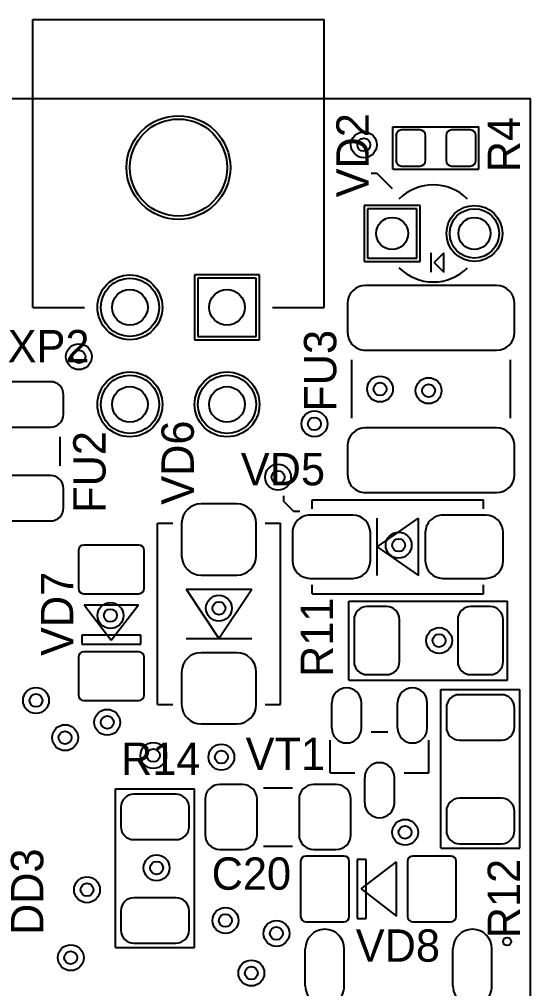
# Model space of a CAD drawing. Header units: millimetres. Extents: x 50.8 to 111.8, y 76.2 to 121.7.
# Drawn here: x 96.01 to 111.8, y 91.69 to 121.65 of the extents above; entities that cross this region are included whole.
import ezdxf

# ---------------------------------------------------------------- set-up
doc = ezdxf.new("R2010")
doc.units = ezdxf.units.MM
for name, color, linetype in [('KeepOutLayer', 6, 'Continuous'), ('MultiLayer', 9, 'Continuous'), ('TopOverlay', 2, 'Continuous'), ('TopSolder', 216, 'Continuous')]:
    doc.layers.add(name, color=color, linetype=linetype)

# ---------------------------------------------------------------- blocks, each defined once
blk = doc.blocks.new('CC1206_MIDI_28')
at = {"layer": 'TopOverlay'}
for p, q in [((1, 0.9), (1.9, 0.9)), ((1, -0.9), (1.9, -0.9))]:
    blk.add_line(p, q, dxfattribs=at)
at = {"layer": 'TopSolder'}
for p, q in [((0.35, 1.002), (-0.35, 1.002)), ((3.25, 1.002), (2.55, 1.002)), ((-0.802, 0.55), (-0.802, -0.55)), ((0.802, -0.55), (0.802, 0.55)), ((2.098, 0.55), (2.098, -0.55)), ((3.702, -0.55), (3.702, 0.55)), ((-0.35, -1.002), (0.35, -1.002)), ((2.55, -1.002), (3.25, -1.002))]:
    blk.add_line(p, q, dxfattribs=at)
for centre in [(0, 0), (2.9, 0)]:
    blk.add_circle(centre, 0, dxfattribs=at)
for centre, start, end in [((-0.35, 0.55), 90, 180), ((0.35, 0.55), 0, 90), ((2.55, 0.55), 90, 180), ((3.25, 0.55), 0, 90), ((-0.35, -0.55), 180, 270), ((0.35, -0.55), 270, 0), ((2.55, -0.55), 180, 270), ((3.25, -0.55), 270, 0)]:
    blk.add_arc(centre, 0.452, start, end, dxfattribs=at)
blk = doc.blocks.new('RC1210_39')
at = {"layer": 'TopOverlay'}
for p, q in [((-0.45, 1.4), (0.45, 1.4)), ((-0.45, -1.4), (0.45, -1.4))]:
    blk.add_line(p, q, dxfattribs=at)
at = {"layer": 'TopSolder'}
for p, q in [((-1.15, 1.502), (-1.75, 1.502)), ((1.75, 1.502), (1.15, 1.502)), ((-2.152, 1.1), (-2.152, -1.1)), ((-0.748, -1.1), (-0.748, 1.1)), ((0.748, 1.1), (0.748, -1.1)), ((2.152, -1.1), (2.152, 1.1)), ((-1.75, -1.502), (-1.15, -1.502)), ((1.15, -1.502), (1.75, -1.502))]:
    blk.add_line(p, q, dxfattribs=at)
for centre in [(-1.45, 0), (1.45, 0)]:
    blk.add_circle(centre, 0, dxfattribs=at)
for centre, start, end in [((-1.75, 1.1), 90, 180), ((-1.15, 1.1), 0, 90), ((1.15, 1.1), 90, 180), ((1.75, 1.1), 0, 90), ((-1.75, -1.1), 180, 270), ((-1.15, -1.1), 270, 0), ((1.15, -1.1), 180, 270), ((1.75, -1.1), 270, 0)]:
    blk.add_arc(centre, 0.402, start, end, dxfattribs=at)
blk = doc.blocks.new('MF_SMDF_40')
at = {"layer": 'TopOverlay'}
for p, q in [((0.9, 2.45), (-0.9, 2.45)), ((0.9, -2.45), (-0.9, -2.45))]:
    blk.add_line(p, q, dxfattribs=at)
at = {"layer": 'TopSolder'}
for p, q in [((-1.75, 2.577), (-2.65, 2.577)), ((2.65, 2.577), (1.75, 2.577)), ((-3.202, 2.025), (-3.202, -2.025)), ((-1.198, -2.025), (-1.198, 2.025)), ((1.198, 2.025), (1.198, -2.025)), ((3.202, -2.025), (3.202, 2.025)), ((-2.65, -2.577), (-1.75, -2.577)), ((1.75, -2.577), (2.65, -2.577))]:
    blk.add_line(p, q, dxfattribs=at)
for centre in [(-2.2, 0), (2.2, 0)]:
    blk.add_circle(centre, 0, dxfattribs=at)
for centre, start, end in [((-2.65, 2.025), 90, 180), ((-1.75, 2.025), 0, 90), ((1.75, 2.025), 90, 180), ((2.65, 2.025), 0, 90), ((-2.65, -2.025), 180, 270), ((-1.75, -2.025), 270, 0), ((1.75, -2.025), 180, 270), ((2.65, -2.025), 270, 0)]:
    blk.add_arc(centre, 0.552, start, end, dxfattribs=at)
blk = doc.blocks.new('RC0603_3M_47')
at = {"layer": 'TopOverlay'}
for p, q in [((-1.325, -0.65), (-1.325, 0.65)), ((-1.325, 0.65), (1.325, 0.65)), ((1.325, -0.65), (1.325, 0.65)), ((-1.325, -0.65), (1.325, -0.65))]:
    blk.add_line(p, q, dxfattribs=at)
at = {"layer": 'TopSolder'}
for p, q in [((-1.231, 0.384), (-1.231, -0.384)), ((-0.491, 0.557), (-1.059, 0.557)), ((-0.318, -0.384), (-0.318, 0.384)), ((0.318, 0.384), (0.318, -0.384)), ((1.059, 0.557), (0.491, 0.557)), ((1.231, -0.384), (1.231, 0.384)), ((-1.059, -0.557), (-0.491, -0.557)), ((0.491, -0.557), (1.059, -0.557))]:
    blk.add_line(p, q, dxfattribs=at)
for centre in [(-0.775, 0), (0.775, 0)]:
    blk.add_circle(centre, 0, dxfattribs=at)
for centre, start, end in [((-1.059, 0.384), 90, 180), ((-0.491, 0.384), 0, 90), ((0.491, 0.384), 90, 180), ((1.059, 0.384), 0, 90), ((-1.059, -0.384), 180, 270), ((-0.491, -0.384), 270, 0), ((0.491, -0.384), 180, 270), ((1.059, -0.384), 270, 0)]:
    blk.add_arc(centre, 0.173, start, end, dxfattribs=at)
blk = doc.blocks.new('RC1206_2M_54')
at = {"layer": 'TopOverlay'}
for p, q in [((4.064, 1.219), (-0.838, 1.219)), ((-0.838, 1.219), (-0.838, -1.219)), ((4.064, 1.219), (4.064, -1.219)), ((4.064, -1.219), (-0.838, -1.219))]:
    blk.add_line(p, q, dxfattribs=at)
at = {"layer": 'TopSolder'}
for p, q in [((0.3, 1.052), (-0.3, 1.052)), ((3.5, 1.052), (2.9, 1.052)), ((-0.702, 0.65), (-0.702, -0.65)), ((0.702, -0.65), (0.702, 0.65)), ((2.499, 0.65), (2.499, -0.65)), ((3.902, -0.65), (3.902, 0.65)), ((-0.3, -1.052), (0.3, -1.052)), ((2.9, -1.052), (3.5, -1.052))]:
    blk.add_line(p, q, dxfattribs=at)
for centre in [(0, 0), (3.2, 0)]:
    blk.add_circle(centre, 0, dxfattribs=at)
for centre, start, end in [((-0.3, 0.65), 90, 180), ((0.3, 0.65), 0, 90), ((2.9, 0.65), 90, 180), ((3.5, 0.65), 0, 90), ((-0.3, -0.65), 180, 270), ((0.3, -0.65), 270, 0), ((2.9, -0.65), 180, 270), ((3.5, -0.65), 270, 0)]:
    blk.add_arc(centre, 0.402, start, end, dxfattribs=at)
blk = doc.blocks.new('RC1206_2M_55')
at = {"layer": 'TopOverlay'}
for p, q in [((-0.838, 1.219), (4.064, 1.219)), ((-0.838, 1.219), (-0.838, -1.219)), ((4.064, 1.219), (4.064, -1.219)), ((-0.838, -1.219), (4.064, -1.219))]:
    blk.add_line(p, q, dxfattribs=at)
at = {"layer": 'TopSolder'}
for p, q in [((0.3, 1.052), (-0.3, 1.052)), ((3.5, 1.052), (2.9, 1.052)), ((-0.702, 0.65), (-0.702, -0.65)), ((0.702, -0.65), (0.702, 0.65)), ((2.499, 0.65), (2.499, -0.65)), ((3.902, -0.65), (3.902, 0.65)), ((-0.3, -1.052), (0.3, -1.052)), ((2.9, -1.052), (3.5, -1.052))]:
    blk.add_line(p, q, dxfattribs=at)
for centre in [(0, 0), (3.2, 0)]:
    blk.add_circle(centre, 0, dxfattribs=at)
for centre, start, end in [((-0.3, 0.65), 90, 180), ((0.3, 0.65), 0, 90), ((2.9, 0.65), 90, 180), ((3.5, 0.65), 0, 90), ((-0.3, -0.65), 180, 270), ((0.3, -0.65), 270, 0), ((2.9, -0.65), 180, 270), ((3.5, -0.65), 270, 0)]:
    blk.add_arc(centre, 0.402, start, end, dxfattribs=at)
blk = doc.blocks.new('RC1206_2M_57')
at = {"layer": 'TopOverlay'}
for p, q in [((-0.838, 1.219), (4.064, 1.219)), ((-0.838, 1.219), (-0.838, -1.219)), ((4.064, 1.219), (4.064, -1.219)), ((-0.838, -1.219), (4.064, -1.219))]:
    blk.add_line(p, q, dxfattribs=at)
at = {"layer": 'TopSolder'}
for p, q in [((0.3, 1.052), (-0.3, 1.052)), ((3.5, 1.052), (2.9, 1.052)), ((-0.702, 0.65), (-0.702, -0.65)), ((0.702, -0.65), (0.702, 0.65)), ((2.499, 0.65), (2.499, -0.65)), ((3.902, -0.65), (3.902, 0.65)), ((-0.3, -1.052), (0.3, -1.052)), ((2.9, -1.052), (3.5, -1.052))]:
    blk.add_line(p, q, dxfattribs=at)
for centre in [(0, 0), (3.2, 0)]:
    blk.add_circle(centre, 0, dxfattribs=at)
for centre, start, end in [((-0.3, 0.65), 90, 180), ((0.3, 0.65), 0, 90), ((2.9, 0.65), 90, 180), ((3.5, 0.65), 0, 90), ((-0.3, -0.65), 180, 270), ((0.3, -0.65), 270, 0), ((2.9, -0.65), 180, 270), ((3.5, -0.65), 270, 0)]:
    blk.add_arc(centre, 0.402, start, end, dxfattribs=at)
blk = doc.blocks.new('LED3_62')
at = {"layer": 'MultiLayer'}
for p, q in [((-0.762, 0.762), (-0.762, -0.762)), ((0.762, 0.762), (-0.762, 0.762)), ((0.762, -0.762), (0.762, 0.762)), ((-0.762, -0.762), (0.762, -0.762))]:
    blk.add_line(p, q, dxfattribs=at)
for centre, radius in [((2.54, 0), 0.762), ((0, 0), 0.495), ((2.54, 0), 0.495)]:
    blk.add_circle(centre, radius, dxfattribs=at)
at = {"layer": 'TopOverlay'}
for p, q in [((1.2, -1.2), (1.2, -0.6)), ((1.3, -0.9), (1.6, -0.6)), ((1.6, -1.2), (1.6, -0.6)), ((1.3, -0.9), (1.6, -1.2))]:
    blk.add_line(p, q, dxfattribs=at)
for start, end in [(45, 135), (225, 315)]:
    blk.add_arc((1.27, 0), 1.5, start, end, dxfattribs=at)
at = {"layer": 'TopSolder'}
for p, q in [((-0.864, 0.864), (-0.864, -0.864)), ((0.864, 0.864), (-0.864, 0.864)), ((0.864, -0.864), (0.864, 0.864)), ((-0.864, -0.864), (0.864, -0.864))]:
    blk.add_line(p, q, dxfattribs=at)
for centre, radius in [((2.54, 0), 0.864), ((0, 0), 0.495), ((2.54, 0), 0.495)]:
    blk.add_circle(centre, radius, dxfattribs=at)
blk = doc.blocks.new('SMA_65')
at = {"layer": 'TopOverlay'}
for p, q in [((2.65, 1.45), (-2.65, 1.45)), ((-2.65, 1.45), (-2.65, 1.175)), ((2.65, 1.45), (2.65, 1.175)), ((0.635, 0), (-0.635, 0.889)), ((-0.635, 0.889), (-0.635, -0.889)), ((0.635, 0.889), (0.635, -0.889)), ((0.635, 0), (-0.635, -0.889)), ((-2.65, -1.175), (-2.65, -1.45)), ((2.65, -1.175), (2.65, -1.45)), ((2.65, -1.45), (-2.65, -1.45))]:
    blk.add_line(p, q, dxfattribs=at)
at = {"layer": 'TopSolder'}
for p, q in [((-1.388, 0.977), (-2.713, 0.977)), ((2.713, 0.977), (1.388, 0.977)), ((-3.252, 0.437), (-3.252, -0.437)), ((-0.848, -0.437), (-0.848, 0.437)), ((0.848, 0.437), (0.848, -0.437)), ((3.252, -0.437), (3.252, 0.437)), ((-2.713, -0.977), (-1.388, -0.977)), ((1.388, -0.977), (2.713, -0.977))]:
    blk.add_line(p, q, dxfattribs=at)
for centre in [(-2.05, 0), (2.05, 0)]:
    blk.add_circle(centre, 0, dxfattribs=at)
for centre, start, end in [((-2.713, 0.437), 90, 180), ((-1.388, 0.437), 0, 90), ((1.388, 0.437), 90, 180), ((2.713, 0.437), 0, 90), ((-2.713, -0.437), 180, 270), ((-1.388, -0.437), 270, 0), ((1.388, -0.437), 180, 270), ((2.713, -0.437), 270, 0)]:
    blk.add_arc(centre, 0.539, start, end, dxfattribs=at)
blk = doc.blocks.new('SMB_66')
at = {"layer": 'TopOverlay'}
for p, q in [((-2.8, 1.9), (-2.8, 1.425)), ((-2.8, 1.9), (2.8, 1.9)), ((2.8, 1.9), (2.8, 1.425)), ((-0.762, 1.016), (-0.762, -1.016)), ((0.762, 1.016), (-0.762, 0)), ((0.762, 1.016), (0.762, -1.016)), ((-0.762, 0), (0.762, -1.016)), ((-2.8, -1.425), (-2.8, -1.9)), ((2.8, -1.425), (2.8, -1.9)), ((-2.8, -1.9), (2.8, -1.9))]:
    blk.add_line(p, q, dxfattribs=at)
at = {"layer": 'TopSolder'}
for p, q in [((-1.8, 1.152), (-2.8, 1.152)), ((2.8, 1.152), (1.8, 1.152)), ((-3.402, 0.55), (-3.402, -0.55)), ((-1.198, -0.55), (-1.198, 0.55)), ((1.198, 0.55), (1.198, -0.55)), ((3.402, -0.55), (3.402, 0.55)), ((-2.8, -1.152), (-1.8, -1.152)), ((1.8, -1.152), (2.8, -1.152))]:
    blk.add_line(p, q, dxfattribs=at)
for centre in [(-2.3, 0), (2.3, 0)]:
    blk.add_circle(centre, 0, dxfattribs=at)
for centre, start, end in [((-2.8, 0.55), 90, 180), ((-1.8, 0.55), 0, 90), ((1.8, 0.55), 90, 180), ((2.8, 0.55), 0, 90), ((-2.8, -0.55), 180, 270), ((-1.8, -0.55), 270, 0), ((1.8, -0.55), 180, 270), ((2.8, -0.55), 270, 0)]:
    blk.add_arc(centre, 0.602, start, end, dxfattribs=at)
blk = doc.blocks.new('SOD_80_67')
at = {"layer": 'TopOverlay'}
for p, q in [((-0.381, 0.914), (-0.66, 0.914)), ((-0.66, 0.914), (-0.66, -0.914)), ((-0.381, -0.914), (-0.381, 0.914)), ((0.559, 0.838), (-0.533, 0)), ((0.559, 0.838), (0.559, -0.838)), ((-0.533, 0), (0.559, -0.838)), ((-0.66, -0.914), (-0.381, -0.914))]:
    blk.add_line(p, q, dxfattribs=at)
at = {"layer": 'TopSolder'}
for p, q in [((-1.066, 1.017), (-2.236, 1.017)), ((2.236, 1.017), (1.066, 1.017)), ((-2.403, 0.85), (-2.403, -0.85)), ((-0.899, -0.85), (-0.899, 0.85)), ((0.899, 0.85), (0.899, -0.85)), ((2.403, -0.85), (2.403, 0.85)), ((-2.236, -1.017), (-1.066, -1.017)), ((1.066, -1.017), (2.236, -1.017))]:
    blk.add_line(p, q, dxfattribs=at)
for centre in [(-1.651, 0), (1.651, 0)]:
    blk.add_circle(centre, 0, dxfattribs=at)
for centre, start, end in [((-2.236, 0.85), 90, 180), ((-1.066, 0.85), 0, 90), ((1.066, 0.85), 90, 180), ((2.236, 0.85), 0, 90), ((-2.236, -0.85), 180, 270), ((-1.066, -0.85), 270, 0), ((1.066, -0.85), 180, 270), ((2.236, -0.85), 270, 0)]:
    blk.add_arc(centre, 0.167, start, end, dxfattribs=at)
blk = doc.blocks.new('SOD_80_68')
at = {"layer": 'TopOverlay'}
for p, q in [((-0.381, 0.914), (-0.66, 0.914)), ((-0.66, 0.914), (-0.66, -0.914)), ((-0.381, -0.914), (-0.381, 0.914)), ((-0.533, 0), (0.559, 0.838)), ((0.559, -0.838), (0.559, 0.838)), ((-0.533, 0), (0.559, -0.838)), ((-0.66, -0.914), (-0.381, -0.914))]:
    blk.add_line(p, q, dxfattribs=at)
at = {"layer": 'TopSolder'}
for p, q in [((-1.066, 1.017), (-2.236, 1.017)), ((2.236, 1.017), (1.066, 1.017)), ((-2.403, 0.85), (-2.403, -0.85)), ((-0.899, -0.85), (-0.899, 0.85)), ((0.899, 0.85), (0.899, -0.85)), ((2.403, -0.85), (2.403, 0.85)), ((-2.236, -1.017), (-1.066, -1.017)), ((1.066, -1.017), (2.236, -1.017))]:
    blk.add_line(p, q, dxfattribs=at)
for centre in [(-1.651, 0), (1.651, 0)]:
    blk.add_circle(centre, 0, dxfattribs=at)
for centre, start, end in [((-2.236, 0.85), 90, 180), ((-1.066, 0.85), 0, 90), ((1.066, 0.85), 90, 180), ((2.236, 0.85), 0, 90), ((-2.236, -0.85), 180, 270), ((-1.066, -0.85), 270, 0), ((1.066, -0.85), 180, 270), ((2.236, -0.85), 270, 0)]:
    blk.add_arc(centre, 0.167, start, end, dxfattribs=at)
blk = doc.blocks.new('SOT_23_123__69')
at = {"layer": 'TopOverlay'}
for p, q in [((-1.791, 2.54), (-1.791, 1.778)), ((-1.791, 2.54), (-0.775, 2.54)), ((-0.521, 1.27), (-0.521, 0.762)), ((-1.791, 0.254), (-1.791, -0.508)), ((-1.791, -0.508), (-0.775, -0.508))]:
    blk.add_line(p, q, dxfattribs=at)
at = {"layer": 'TopSolder'}
for p, q in [((-0.406, 2.49), (0.381, 2.49)), ((-0.406, 1.574), (0.381, 1.574)), ((-2.718, 1.474), (-1.931, 1.474)), ((-2.718, 0.558), (-1.931, 0.558)), ((-0.406, 0.458), (0.381, 0.458)), ((-0.406, -0.458), (0.381, -0.458))]:
    blk.add_line(p, q, dxfattribs=at)
for centre in [(-0.013, 2.032), (-2.324, 1.016), (-0.013, 0)]:
    blk.add_circle(centre, 0, dxfattribs=at)
for centre, start, end in [((-0.406, 2.032), 90, 270), ((0.381, 2.032), 270, 90), ((-2.718, 1.016), 90, 270), ((-1.931, 1.016), 270, 90), ((-0.406, 0), 90, 270), ((0.381, 0), 270, 90)]:
    blk.add_arc(centre, 0.458, start, end, dxfattribs=at)
blk = doc.blocks.new('D_PAK_TO_252AA__70')
at = {"layer": 'TopOverlay'}
for p, q in [((-3.025, -3.35), (-3.025, 3.35)), ((-1.925, 3.35), (-3.025, 3.35)), ((-1.925, -3.35), (-3.025, -3.35))]:
    blk.add_line(p, q, dxfattribs=at)
blk.add_circle((-5.3, 3.35), 0.125, dxfattribs=at)
at = {"layer": 'TopSolder'}
for p, q in [((-3.925, 2.882), (-5.075, 2.882)), ((5.273, 2.877), (-1.272, 2.877)), ((-1.652, 2.497), (-1.652, -2.497)), ((5.652, -2.497), (5.652, 2.497)), ((-3.925, 1.678), (-5.075, 1.678)), ((-3.925, -1.678), (-5.075, -1.678)), ((-3.925, -2.882), (-5.075, -2.882)), ((-1.272, -2.877), (5.273, -2.877))]:
    blk.add_line(p, q, dxfattribs=at)
for centre in [(-4.5, 2.28), (2, 0), (-4.5, -2.28)]:
    blk.add_circle(centre, 0, dxfattribs=at)
for centre, radius, start, end in [((-5.075, 2.28), 0.602, 90, 270), ((-3.925, 2.28), 0.602, 270, 90), ((-1.272, 2.497), 0.379, 90, 180), ((5.273, 2.497), 0.379, 0, 90), ((-5.075, -2.28), 0.602, 90, 270), ((-3.925, -2.28), 0.602, 270, 90), ((-1.272, -2.497), 0.379, 180, 270), ((5.273, -2.497), 0.379, 270, 0)]:
    blk.add_arc(centre, radius, start, end, dxfattribs=at)
blk = doc.blocks.new('MIF2X02PRP_72')
at = {"layer": 'MultiLayer'}
for p, q in [((-3.42, -0.6), (-5.22, -0.6)), ((-5.22, -0.6), (-5.22, -2.4)), ((-3.42, -2.4), (-3.42, -0.6)), ((-5.22, -2.4), (-3.42, -2.4))]:
    blk.add_line(p, q, dxfattribs=at)
for centre, radius in [((-7.32, 1.5), 0.9), ((-4.32, 1.5), 0.9), ((-7.32, 1.5), 0.55), ((-4.32, 1.5), 0.55), ((0, 0), 1.5), ((0, 0), 1.5), ((-7.32, -1.5), 0.9), ((-7.32, -1.5), 0.55), ((-4.32, -1.5), 0.55)]:
    blk.add_circle(centre, radius, dxfattribs=at)
at = {"layer": 'TopOverlay'}
for p, q in [((-4.32, 4.5), (-4.32, 2.9)), ((-4.32, 4.5), (4.58, 4.5)), ((4.58, 4.5), (4.58, -4.5)), ((-4.32, -2.9), (-4.32, -4.5)), ((-4.32, -4.5), (4.58, -4.5))]:
    blk.add_line(p, q, dxfattribs=at)
at = {"layer": 'TopSolder'}
for p, q in [((-3.318, -0.498), (-5.322, -0.498)), ((-5.322, -0.498), (-5.322, -2.502)), ((-3.318, -2.502), (-3.318, -0.498)), ((-5.322, -2.502), (-3.318, -2.502))]:
    blk.add_line(p, q, dxfattribs=at)
for centre, radius in [((-7.32, 1.5), 1.002), ((-4.32, 1.5), 1.002), ((-7.32, 1.5), 0.55), ((-4.32, 1.5), 0.55), ((0, 0), 1.602), ((0, 0), 1.5), ((-7.32, -1.5), 1.002), ((-7.32, -1.5), 0.55), ((-4.32, -1.5), 0.55)]:
    blk.add_circle(centre, radius, dxfattribs=at)

msp = doc.modelspace()

# ---------------------------------------------------------------- linework, layer by layer
at = {"layer": 'KeepOutLayer'}
for p in [(50.8, 119.2), (111.8, 76.2)]:
    msp.add_line(p, (111.8, 119.2), dxfattribs=at)
at = {"layer": 'MultiLayer'}
for centre, radius in [((106.65, 117.775), 0.4), ((106.65, 117.775), 0.2), ((97.85, 111.225), 0.4), ((97.85, 111.225), 0.2), ((107.15, 110.225), 0.4), ((108.65, 110.175), 0.4), ((107.15, 110.225), 0.2), ((108.65, 110.175), 0.2), ((105.125, 109.15), 0.4), ((105.125, 109.15), 0.2), ((104, 107.5), 0.4), ((104, 107.5), 0.2), ((107.725, 105.4), 0.4), ((107.725, 105.4), 0.2), ((102.175, 103.45), 0.4), ((102.175, 103.45), 0.2), ((98.825, 103.225), 0.4), ((98.825, 103.225), 0.2), ((108.975, 102.45), 0.4), ((108.975, 102.45), 0.2), ((96.525, 100.6), 0.4), ((96.525, 100.6), 0.2), ((98.725, 99.925), 0.4), ((98.725, 99.925), 0.2), ((97.425, 99.45), 0.4), ((97.425, 99.45), 0.2), ((100.15, 98.9), 0.4), ((102.25, 98.85), 0.4), ((100.15, 98.9), 0.2), ((102.25, 98.85), 0.2), ((107.925, 96.525), 0.4), ((107.925, 96.525), 0.2), ((100.25, 95.425), 0.4), ((100.25, 95.425), 0.2), ((98.1, 94.75), 0.4), ((98.1, 94.75), 0.2), ((102.375, 93.8), 0.4), ((102.375, 93.8), 0.2), ((103.95, 93.4), 0.4), ((103.95, 93.4), 0.2), ((97.6, 92.65), 0.4), ((97.6, 92.65), 0.2), ((103.175, 92.175), 0.4), ((103.175, 92.175), 0.2)]:
    msp.add_circle(centre, radius, dxfattribs=at)
at = {"layer": 'TopOverlay'}
for p, q in [((106.875, 116.9), (107.05, 116.9)), ((107.05, 116.9), (107.525, 116.425)), ((104.175, 106.75), (104.175, 106.925)), ((104.175, 106.75), (104.475, 106.45)), ((104.475, 106.45), (104.675, 106.45))]:
    msp.add_line(p, q, dxfattribs=at)

# ---------------------------------------------------------------- block references
for name, p, rotation in [('MIF2X02PRP_72', (100.925, 117.07), 90), ('MF_SMDF_40', (108.725, 110.225), 270), ('RC1210_39', (95.875, 108.3), 90), ('SMB_66', (102.175, 103.275), 90), ('SMA_65', (107.7, 105.35), 180), ('SOD_80_67', (98.85, 103), 90), ('RC1206_2M_54', (110.25, 102.45), 180), ('SOT_23_123__69', (108.15, 100.15), 90), ('RC1206_2M_55', (110.25, 96.875), 90), ('RC1206_2M_57', (100.2, 93.8), 90), ('D_PAK_TO_252AA__70', (107.725, 87.85), 270)]:
    msp.add_blockref(name, p, dxfattribs=dict(rotation=rotation))
for name, p in [('RC0603_3M_47', (108.875, 117.675)), ('LED3_62', (107.525, 115.035)), ('CC1206_MIDI_28', (102.55, 97)), ('SOD_80_68', (107.1, 94.775))]:
    msp.add_blockref(name, p)

# ---------------------------------------------------------------- texts
for s, p in [('VD2', (106.8, 116.15)), ('R4', (111.475, 116.925)), ('FU3', (105.8, 109.525)), ('VD6', (101.4, 106.65)), ('FU2', (98.675, 106.4)), ('VD7', (97.675, 101.975)), ('R11', (105.7, 101.325)), ('DD3', (96.75, 93.35)), ('R12', (111.475, 93.25))]:
    msp.add_text(s, height=1, rotation=90, dxfattribs=at).set_placement(p)
for s, p in [('XP2', (95.65, 111.05)), ('VD5', (102.85, 107.25)), ('R14', (99.15, 98.3)), ('VT1', (103, 98.45)), ('C20', (101.95, 94.75)), ('VD8', (106.4, 92.525))]:
    msp.add_text(s, height=1, dxfattribs=at).set_placement(p)

doc.saveas('drawing.dxf')
